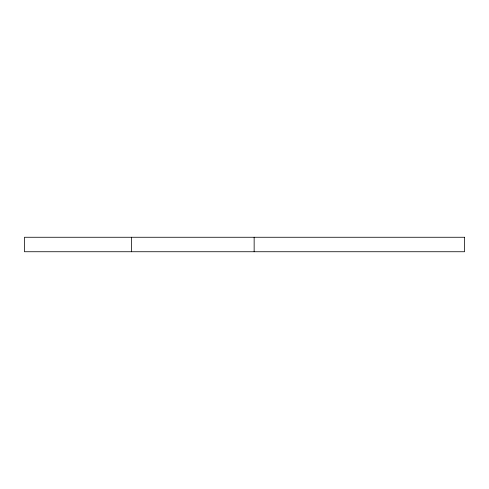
<?xml version="1.0" encoding="UTF-8"?>
<svg xmlns="http://www.w3.org/2000/svg" width="489" height="489" viewBox="0 0 489 489"><rect width="100%" height="100%" fill="white"/><g stroke="black" fill="none" stroke-linecap="round" stroke-linejoin="round"><path stroke-width="0.73" d="M254.146 237.263L254.146 251.737M131.407 237.263L131.407 251.737M464.55 237.263L24.45 237.263L24.45 251.737L464.55 251.737L464.55 237.263"/></g></svg>
